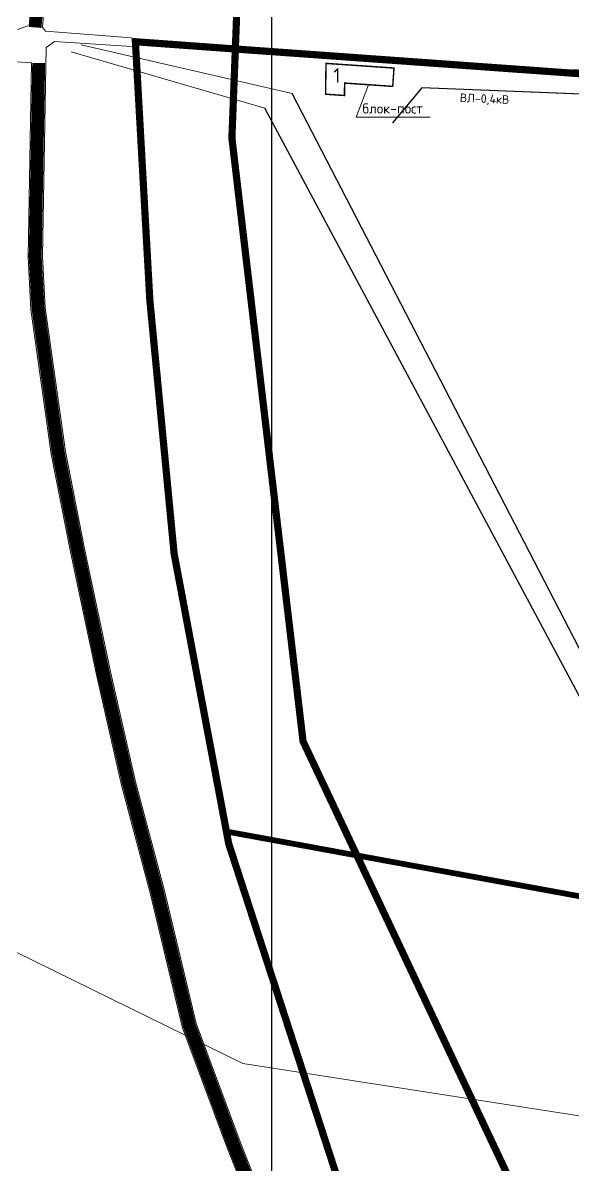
# Model space of a CAD drawing. Header units: millimetres. Extents: x 519 to 9564855, y -810 to 5021775.
# Drawn here: x 9522168 to 9522552, y 5006035 to 5006830 of the extents above; entities that cross this region are included whole.
import ezdxf

# ---------------------------------------------------------------- set-up
doc = ezdxf.new("R2010")
doc.units = ezdxf.units.MM
doc.header["$LTSCALE"] = 2
doc.header["$MEASUREMENT"] = 0
doc.linetypes.add('92051501$0$GROUND1', pattern=[60, 50, -10])
doc.linetypes.add('92051501$0$GROUND2', pattern=[35, 25, -10])
for name, color, linetype in [('AL_PIP_CRUDE OIL', 210, 'Continuous'), ('PPLINE_WAT', 7, 'WTR_LINE'), ('ROAD_ASF', 9, 'Continuous'), ('ROAD_FIELD', 255, '92051501$0$GROUND2'), ('ROAD_GROUND', 9, 'Continuous')]:
    doc.layers.add(name, color=color, linetype=linetype)
for name, color, linetype, lineweight in [('Электро', 1, 'Continuous', 30), ('Электроснаб', 1, 'Continuous', 18), ('Электроснабжене', 1, 'Continuous', 18)]:
    doc.layers.add(name, color=color, linetype=linetype, lineweight=lineweight)
doc.styles.add('92051501$0$STANDARD', font='simplex.shx')
doc.styles.get("Standard").update_dxf_attribs({"font": 'isocpeur.ttf', "width": 0.5})
doc.linetypes.add('WTR_LINE', pattern='A,0.5,-0.2,["W",92051501$0$STANDARD,S=0.1,R=0,X=-0.1,Y=-0.05],-0.05', length=0.75)

msp = doc.modelspace()

# ---------------------------------------------------------------- linework, layer by layer
at = {"color": 0, "linetype": 'ByBlock', "lineweight": 0, "ltscale": 80}
for p, q in [((9522379.46, 5006802.06), (9522379.2, 5006780.6)), ((9522379.46, 5006802.06), (9522426.8007, 5006798.8203)), ((9522425.9273, 5006786.05765), (9522426.80335, 5006798.82012)), ((9522379.2, 5006780.6), (9522392.32522, 5006779.70179)), ((9522392.43, 5006788.35), (9522392.32522, 5006779.70179)), ((9522392.43, 5006788.35), (9522425.9273, 5006786.05765))]:
    msp.add_line(p, q, dxfattribs=at)
at = {"lineweight": 0}
msp.add_line((9522762.29708, 5006783.5736), (9522551.32727, 5006797.85971), dxfattribs=at)
at = {"linetype": 'ByBlock', "lineweight": 0, "ltscale": 80}
for p, q in [((9522409.17865, 5006787.20383), (9522400.59239, 5006764.62556)), ((9522400.59239, 5006764.62556), (9522452.11142, 5006764.62556))]:
    msp.add_line(p, q, dxfattribs=at)
at = {"color": 0, "linetype": 'ByBlock', "lineweight": 0, "ltscale": 80, "const_width": 1}
msp.add_lwpolyline([(9522379.2, 5006780.6), (9522379.46, 5006802.06), (9522426.80268, 5006798.81026), (9522425.9273, 5006786.05765), (9522392.43, 5006788.35), (9522392.32522, 5006779.70179), (9522379.2, 5006780.6)], dxfattribs=at)
at = {"layer": 'AL_PIP_CRUDE OIL', "lineweight": 60, "const_width": 5}
msp.add_lwpolyline([(9523408.96955, 5008589.07215), (9522866.96955, 5008436.07215), (9522326.96955, 5007087.07215), (9522313.96594, 5006750.08943), (9522363.50455, 5006330.19015), (9523532.73502, 5003851.53167), (9523509.9659, 5003501.17422), (9523544.63322, 5003488.85485), (9523203.95221, 5002551.92724), (9523207.94138, 5002504.46778), (9521587.24018, 4997999.63007), (9523708.12981, 4995731.08727), (9526814.15531, 4995451.17542), (9528489.4409, 4995215.37355), (9528594.43514, 4995358.95224), (9530593.64001, 4995059.64331), (9530879.24426, 4994914.43479), (9530977.35799, 4994842.68501), (9531002.94658, 4994841.81396), (9531002.94658, 4994841.81396), (9531002.94648, 4994841.81391)], dxfattribs=at)
at = {"layer": 'PPLINE_WAT', "color": 5, "lineweight": 0, "ltscale": 2}
msp.add_lwpolyline([(9519634.178, 5007264.495), (9520596.61425, 5006949.95359), (9520611.94086, 5006945.6989), (9522321.59899, 5006105.86865), (9523407.39463, 5005937.02611), (9523411.498, 5005951.939)], dxfattribs=at)
at = {"layer": 'ROAD_ASF', "color": 8, "lineweight": 0, "const_width": 5}
for points in [[(9523184.64832, 5002650.01891), (9523397.58292, 5003250.60434), (9523424.95581, 5003337.83663), (9523457.44563, 5003517.83423), (9523449.42576, 5003767.75347), (9523405.78625, 5003951.64131), (9523300.93988, 5004178.15754), (9522411.12007, 5005953.39756), (9522311.74954, 5006258.89953), (9522273.71038, 5006460.97633), (9522256.829, 5006637.28182), (9522246.77133, 5006817.125), (9522316.35738, 5006812.06259)], [(9522316.35738, 5006812.06259), (9522899.74579, 5006770.24621), (9523174.18155, 5006654.45391), (9523176.52982, 5006653.48123)]]:
    msp.add_lwpolyline(points, dxfattribs=at)
at = {"layer": 'ROAD_FIELD', "linetype": 'ByBlock', "lineweight": 25}
msp.add_lwpolyline([(9522341.78153, 5007253.171), (9524345.55642, 5007253.171), (9524345.55642, 5005849.87697), (9522341.78153, 5005849.87697)], close=True, dxfattribs=at)
at = {"layer": 'ROAD_GROUND', "color": 254, "linetype": '92051501$0$GROUND1', "lineweight": 0}
msp.add_lwpolyline([(9522502.79807, 5007950.37166), (9522473.737, 5007878.655), (9522399.037, 5007703.555), (9522358.137, 5007604.455), (9522287.037, 5007428.055), (9522244.937, 5007298.655), (9522215.237, 5007169.855), (9522202.38125, 5007081.07884), (9522183.337, 5006983.955), (9522181.537, 5006944.255), (9522171.97251, 5006828.19926), (9522164.78561, 5006825.65094)], dxfattribs=at)
at = {"layer": 'ROAD_GROUND', "lineweight": 0, "const_width": 9}
for points in [[(9522507.24396, 5007948.03092), (9522478.33598, 5007876.69302), (9522403.64757, 5007701.62019), (9522362.76673, 5007602.56662), (9522291.7386, 5007426.34493), (9522249.75973, 5007297.31722), (9522220.15569, 5007168.9334), (9522207.31178, 5007080.23898), (9522188.31504, 5006983.35744), (9522186.52769, 5006943.93632), (9522176.89992, 5006827.11284), (9522176.89992, 5006827.11284)], [(9522179.44765, 5006802.32469), (9522177.03944, 5006667.44727), (9522179.01792, 5006631.33999), (9522193.06931, 5006531.1865), (9522206.48058, 5006463.1534), (9522224.72103, 5006376.52647), (9522241.99219, 5006300.85279), (9522261.88512, 5006225.87946), (9522284.32884, 5006132.31409), (9522315.00591, 5006049.74496), (9522345.36339, 5005972.95251), (9522377.12547, 5005898.24172), (9522411.38859, 5005820.52536), (9522428.73516, 5005783.53929), (9522480.80357, 5005679.90217), (9522547.00443, 5005548.50045)]]:
    msp.add_lwpolyline(points, dxfattribs=at)
at = {"layer": 'ROAD_GROUND', "lineweight": 0}
for points in [[(9522511.9795, 5007946.40248), (9522482.97074, 5007874.81491), (9522408.25814, 5007699.68538), (9522367.39647, 5007600.67825), (9522296.44021, 5007424.63487), (9522254.58246, 5007295.97944), (9522225.07439, 5007168.01179), (9522212.24232, 5007079.39913), (9522193.29308, 5006982.75988), (9522191.51837, 5006943.61764), (9522182.17343, 5006827.2529)], [(9522182.17343, 5006827.2529), (9522184.16196, 5006824.44871), (9522243.98403, 5006819.8301)], [(9522184.64095, 5006813.1061), (9522182.04189, 5006667.53955), (9522183.99885, 5006631.82499), (9522198.00162, 5006532.01799), (9522211.37994, 5006464.15207), (9522229.60506, 5006377.59793), (9522246.84739, 5006302.05058), (9522266.73324, 5006227.10392), (9522289.12068, 5006133.77318), (9522319.67482, 5006051.53492), (9522349.98979, 5005974.85002), (9522381.71393, 5005900.22844), (9522415.94019, 5005822.59571), (9522433.23332, 5005785.72359), (9522485.27014, 5005682.14933), (9522551.47186, 5005550.7459)], [(9522184.64095, 5006813.1061), (9522190.45858, 5006817.25563), (9522243.95212, 5006813.80842)], [(9522163.81526, 5006803.16877), (9522174.44845, 5006802.41395)], [(9522174.44845, 5006802.41395), (9522172.037, 5006667.355), (9522174.037, 5006630.855), (9522188.137, 5006530.355), (9522201.58123, 5006462.15473), (9522219.837, 5006375.455), (9522237.137, 5006299.655), (9522257.037, 5006224.655), (9522279.537, 5006130.855), (9522310.337, 5006047.955), (9522340.737, 5005971.055), (9522372.537, 5005896.255), (9522406.837, 5005818.455), (9522424.237, 5005781.355), (9522476.337, 5005677.655), (9522542.537, 5005546.255)]]:
    msp.add_lwpolyline(points, dxfattribs=at)
at = {"layer": 'ROAD_GROUND', "lineweight": -2, "const_width": 4}
msp.add_lwpolyline([(9522312.29978, 5006267.02142), (9522629, 5006209), (9522884.27281, 5006129.18239)], dxfattribs=at)
at = {"layer": 'Электро', "lineweight": -2}
for p, q in [((9522716, 5006085), (9522356, 5006781)), ((9522708, 5006077), (9522337, 5006771))]:
    msp.add_line(p, q, dxfattribs=at)
at = {"layer": 'Электро', "ltscale": 25}
for p, q in [((9522446.11742, 5006785.10565, 0), (9522425.66928, 5006760.7493, 0)), ((9522756.40322, 5006772.46746, 0), (9522446.11742, 5006785.10565, 0))]:
    msp.add_line(p, q, dxfattribs=at)
at = {"layer": 'Электроснаб', "color": 1, "linetype": 'ByBlock', "lineweight": 0, "ltscale": 25}
for p, q in [((9522446.11742, 5006785.10565, 0), (9522425.66928, 5006760.7493, 0)), ((9522756.40322, 5006772.46746, 0), (9522446.11742, 5006785.10565, 0))]:
    msp.add_line(p, q, dxfattribs=at)
at = {"layer": 'Электроснабжене', "color": 1, "linetype": 'ByBlock', "lineweight": 0}
for p, q in [((9522356, 5006781), (9522209, 5006815)), ((9522337, 5006771), (9522202, 5006810))]:
    msp.add_line(p, q, dxfattribs=at)
at = {"layer": 'Электроснабжене', "color": 1, "linetype": 'ByBlock', "lineweight": 0, "ltscale": 25}
for p, q in [((9522446.11742, 5006785.10565, 0), (9522425.66928, 5006760.7493, 0)), ((9522756.40322, 5006772.46746, 0), (9522446.11742, 5006785.10565, 0))]:
    msp.add_line(p, q, dxfattribs=at)

# ---------------------------------------------------------------- texts
at = {"linetype": 'ByBlock', "lineweight": 0, "ltscale": 80}
for s, height, p in [('1', 10, (9522384.54601, 5006788.62746)), ('блок-пост', 7, (9522404.85899, 5006767.13238))]:
    msp.add_text(s, height=height, dxfattribs=at).set_placement(p)
at = {"layer": 'Электро'}
msp.add_text('ВЛ-0,4кВ', height=6, rotation=357.66758498, dxfattribs=at).set_placement((9522472.54364, 5006775.19223, 0))
at = {"layer": 'Электроснаб', "color": 1, "linetype": 'ByBlock', "lineweight": 0}
msp.add_text('ВЛ-0,4кВ', height=6, rotation=357.66758498, dxfattribs=at).set_placement((9522472.54364, 5006775.19223, 0))
at = {"layer": 'Электроснабжене', "color": 1, "linetype": 'ByBlock', "lineweight": 0}
msp.add_text('ВЛ-0,4кВ', height=6, rotation=357.66758498, dxfattribs=at).set_placement((9522472.54364, 5006775.19223, 0))

doc.saveas('drawing.dxf')
